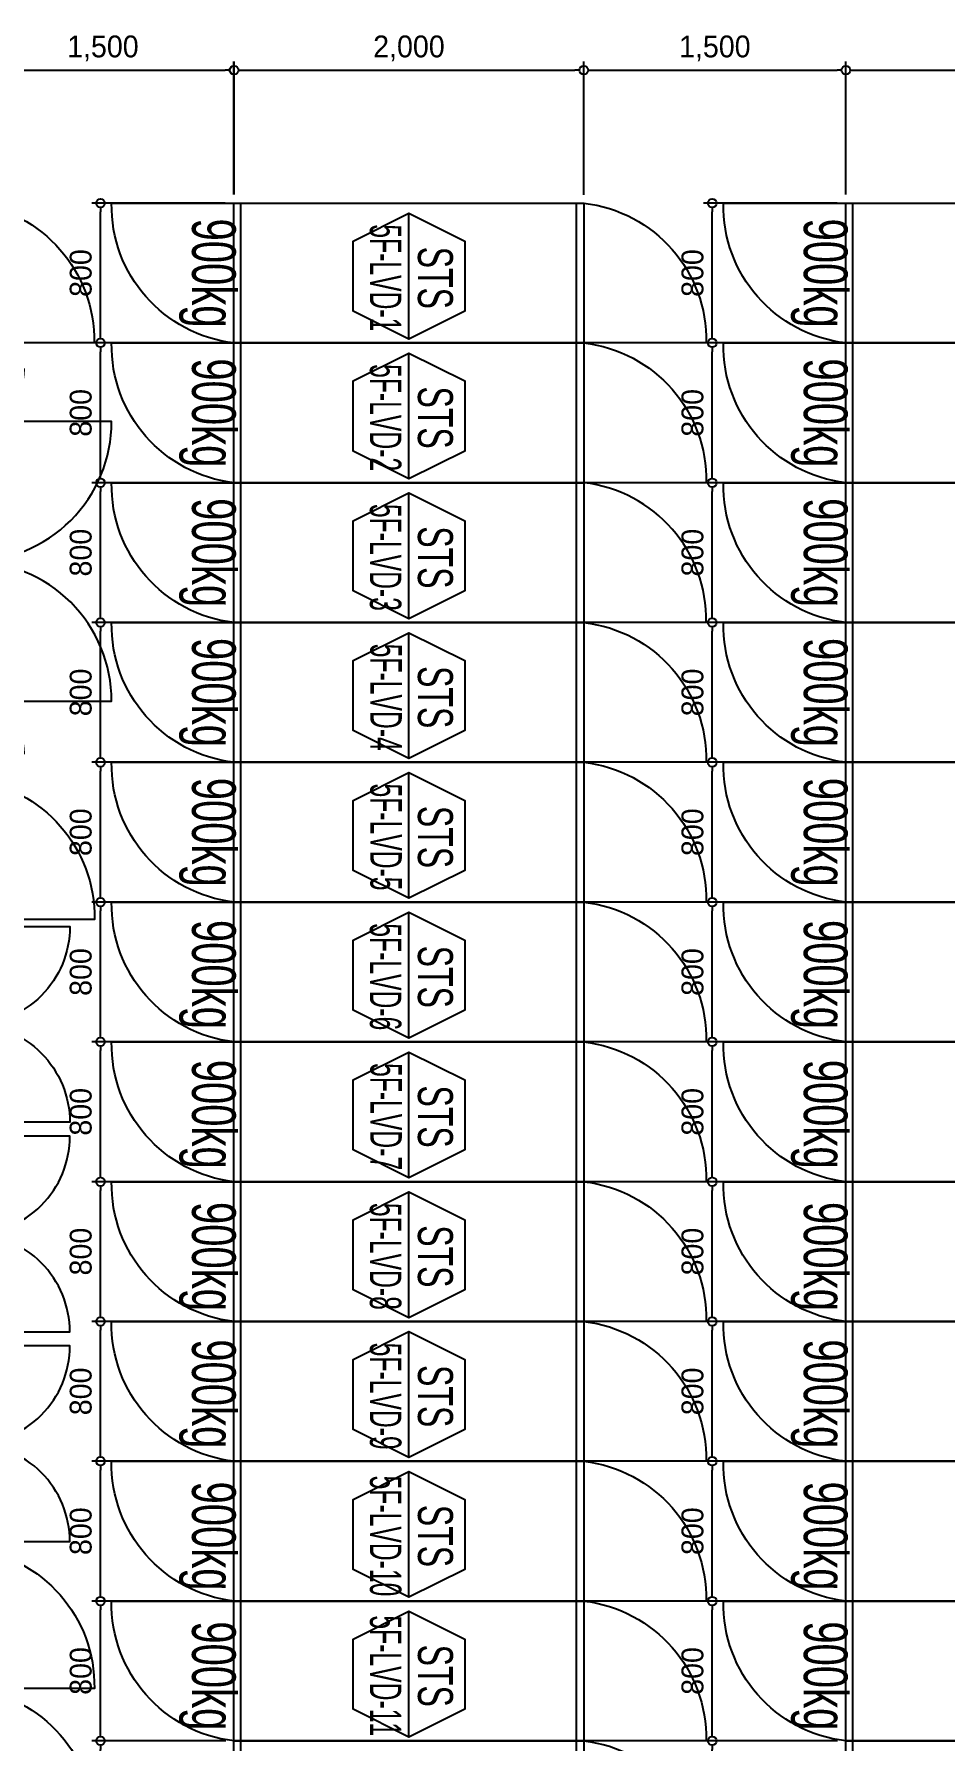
# Model space of a CAD drawing. Header units: millimetres. Extents: x 89978 to 501025, y -351975 to 837171.
# Drawn here: x 317607 to 322817, y 408050 to 417817 of the extents above; entities that cross this region are included whole.
import ezdxf
from ezdxf.enums import TextEntityAlignment as Align

# ---------------------------------------------------------------- set-up
doc = ezdxf.new("R2010")
doc.units = ezdxf.units.MM
doc.header["$LTSCALE"] = 150
doc.layers.get('Defpoints').update_dxf_attribs({"color": 150})
for name, color, linetype in [('------00 Switch Gear', 3, 'Continuous'), ('------00 Switch Gear_Number', 1, 'Continuous'), ('-----36 Dimension', 1, 'Continuous'), ('20251030_전기하중검토', 241, 'Continuous')]:
    doc.layers.add(name, color=color, linetype=linetype)
doc.styles.add('ELEC', font='')
doc.styles.get('ELEC').set_extended_font_data('Dotum')
doc.dimstyles.new('ELEC', dxfattribs={"dimscale": 100, "dimtxt": 2, "dimasz": 1, "dimexe": 2, "dimexo": 1, "dimgap": 1, "dimtad": 1, "dimdec": 0, "dimrnd": 0.25, "dimzin": 9, "dimdsep": 32, "dimlunit": 6, "dimtxsty": 'ELEC', "dimblk": 'Z_DOT', "dimcen": 3, "dimclrd": 7, "dimclre": 7, "dimclrt": 3, "dimadec": 0, "dimazin": 0, "dimtfac": 1, "dimtdec": 0, "dimtix": 1, "dimtmove": 2, "dimatfit": 1, "dimfxl": 1, "dimarcsym": 0})

# ---------------------------------------------------------------- blocks, each defined once
blk = doc.blocks.new('_DOTBLANK')
at = {"color": 0, "linetype": 'ByBlock'}
blk.add_line((-0.5, 0), (-1, 0), dxfattribs=at)
blk.add_circle((0, 0), 0.5, dxfattribs=at)
blk = doc.blocks.new('*D173')
at = {"layer": '-----36 Dimension', "color": 0, "lineweight": -2, "transparency": 16777216}
for p, q in [((317250, 416900, 0), (317250, 417660.6, 0)), ((318750, 416900, 0), (318750, 417660.6, 0)), ((317300, 417610.6, 0), (318700, 417610.6, 0))]:
    blk.add_line(p, q, dxfattribs=at)
at = {"layer": 'Defpoints', "color": 0, "transparency": 16777216}
for p in [(318750, 417610.6, 0), (317250, 416850, 0), (318750, 416850)]:
    blk.add_point(p, dxfattribs=at)
at = {"layer": '-----36 Dimension', "color": 0, "lineweight": -2, "transparency": 16777216, "xscale": 50, "yscale": 50, "zscale": 50, "rotation": 180}
blk.add_blockref('_DOTBLANK', (317250, 417610.6, 0), dxfattribs=at)
at = {"layer": '-----36 Dimension', "color": 0, "lineweight": -2, "transparency": 16777216, "xscale": 50, "yscale": 50, "zscale": 50}
blk.add_blockref('_DOTBLANK', (318750, 417610.6, 0), dxfattribs=at)
at = {"layer": '-----36 Dimension', "color": 0, "transparency": 16777216, "insert": (318000, 417735.2, 0), "char_height": 125, "attachment_point": 5, "style": 'ELEC'}
blk.add_mtext('1,500', dxfattribs=at)
blk = doc.blocks.new('Z_DOT')
for p, q in [((0, -2), (0, 2)), ((-2, 0), (2, 0))]:
    blk.add_line(p, q)
for radius in [2.5, 1.25]:
    blk.add_circle((0, 0), radius)
blk = doc.blocks.new('*D174')
at = {"layer": '-----36 Dimension', "color": 0, "lineweight": -2, "transparency": 16777216}
for p, q in [((318751, 416900, 0), (318751, 417660.6, 0)), ((320751, 416896.8, 0), (320751, 417660.6, 0)), ((318801, 417610.6, 0), (320701, 417610.6, 0))]:
    blk.add_line(p, q, dxfattribs=at)
at = {"layer": 'Defpoints', "color": 0, "transparency": 16777216}
for p in [(320751, 417610.6, 0), (318751, 416850, 0), (320751, 416846.8, 0)]:
    blk.add_point(p, dxfattribs=at)
at = {"layer": '-----36 Dimension', "color": 0, "lineweight": -2, "transparency": 16777216, "xscale": 50, "yscale": 50, "zscale": 50, "rotation": 180}
blk.add_blockref('_DOTBLANK', (318751, 417610.6, 0), dxfattribs=at)
at = {"layer": '-----36 Dimension', "color": 0, "lineweight": -2, "transparency": 16777216, "xscale": 50, "yscale": 50, "zscale": 50}
blk.add_blockref('_DOTBLANK', (320751, 417610.6, 0), dxfattribs=at)
at = {"layer": '-----36 Dimension', "color": 0, "transparency": 16777216, "insert": (319751, 417735.2, 0), "char_height": 125, "attachment_point": 5, "style": 'ELEC'}
blk.add_mtext('2,000', dxfattribs=at)
blk = doc.blocks.new('*D176')
at = {"layer": '-----36 Dimension', "color": 0, "lineweight": -2, "transparency": 16777216}
for p, q in [((322251, 416900, 0), (322251, 417660.6, 0)), ((324251, 416896.8, 0), (324251, 417660.6, 0)), ((322301, 417610.6, 0), (324201, 417610.6, 0))]:
    blk.add_line(p, q, dxfattribs=at)
at = {"layer": 'Defpoints', "color": 0, "transparency": 16777216}
for p in [(324251, 417610.6, 0), (322251, 416850, 0), (324251, 416846.8, 0)]:
    blk.add_point(p, dxfattribs=at)
at = {"layer": '-----36 Dimension', "color": 0, "lineweight": -2, "transparency": 16777216, "xscale": 50, "yscale": 50, "zscale": 50, "rotation": 180}
blk.add_blockref('_DOTBLANK', (322251, 417610.6, 0), dxfattribs=at)
at = {"layer": '-----36 Dimension', "color": 0, "lineweight": -2, "transparency": 16777216, "xscale": 50, "yscale": 50, "zscale": 50}
blk.add_blockref('_DOTBLANK', (324251, 417610.6, 0), dxfattribs=at)
at = {"layer": '-----36 Dimension', "color": 0, "transparency": 16777216, "insert": (323251, 417735.2, 0), "char_height": 125, "attachment_point": 5, "style": 'ELEC'}
blk.add_mtext('2,000', dxfattribs=at)
blk = doc.blocks.new('*D177')
at = {"layer": '-----36 Dimension', "color": 0, "lineweight": -2, "transparency": 16777216}
for p, q in [((320751, 416900), (320751, 417660.6)), ((322251, 416900), (322251, 417660.6)), ((320801, 417610.6), (322201, 417610.6))]:
    blk.add_line(p, q, dxfattribs=at)
at = {"layer": 'Defpoints', "color": 0, "transparency": 16777216}
for p in [(322251, 417610.6), (320751, 416850), (322251, 416850)]:
    blk.add_point(p, dxfattribs=at)
at = {"layer": '-----36 Dimension', "color": 0, "lineweight": -2, "transparency": 16777216, "xscale": 50, "yscale": 50, "zscale": 50, "rotation": 180}
blk.add_blockref('_DOTBLANK', (320751, 417610.6), dxfattribs=at)
at = {"layer": '-----36 Dimension', "color": 0, "lineweight": -2, "transparency": 16777216, "xscale": 50, "yscale": 50, "zscale": 50}
blk.add_blockref('_DOTBLANK', (322251, 417610.6), dxfattribs=at)
at = {"layer": '-----36 Dimension', "color": 0, "transparency": 16777216, "insert": (321501, 417735.2), "char_height": 125, "attachment_point": 5, "style": 'ELEC'}
blk.add_mtext('1,500', dxfattribs=at)
blk = doc.blocks.new('*D37')
at = {"layer": '-----36 Dimension', "color": 0, "lineweight": -2, "transparency": 16777216}
for p, q in [((318700, 416850), (317936.3, 416850)), ((317986.3, 416100), (317986.3, 416800)), ((318702.6, 416050), (317936.3, 416050))]:
    blk.add_line(p, q, dxfattribs=at)
at = {"layer": 'Defpoints', "color": 0, "transparency": 16777216}
for p in [(317986.3, 416850), (318750, 416850, 0), (318752.6, 416050, 0)]:
    blk.add_point(p, dxfattribs=at)
at = {"layer": '-----36 Dimension', "color": 0, "lineweight": -2, "transparency": 16777216, "xscale": 50, "yscale": 50, "zscale": 50}
for p, rotation in [((317986.3, 416850), 90), ((317986.3, 416050), 270)]:
    blk.add_blockref('_DOTBLANK', p, dxfattribs=dict(at, rotation=rotation))
at = {"layer": '-----36 Dimension', "color": 0, "transparency": 16777216, "insert": (317873.7, 416450), "char_height": 125, "attachment_point": 5, "rotation": 90, "style": 'ELEC'}
blk.add_mtext('800', dxfattribs=at)
blk = doc.blocks.new('*D38')
at = {"layer": '-----36 Dimension', "color": 0, "lineweight": -2, "transparency": 16777216}
for p, q in [((318700, 416050), (317936.3, 416050)), ((317986.3, 415300), (317986.3, 416000)), ((318702.6, 415250), (317936.3, 415250))]:
    blk.add_line(p, q, dxfattribs=at)
at = {"layer": 'Defpoints', "color": 0, "transparency": 16777216}
for p in [(317986.3, 416050), (318750, 416050, 0), (318752.6, 415250, 0)]:
    blk.add_point(p, dxfattribs=at)
at = {"layer": '-----36 Dimension', "color": 0, "lineweight": -2, "transparency": 16777216, "xscale": 50, "yscale": 50, "zscale": 50}
for p, rotation in [((317986.3, 416050), 90), ((317986.3, 415250), 270)]:
    blk.add_blockref('_DOTBLANK', p, dxfattribs=dict(at, rotation=rotation))
at = {"layer": '-----36 Dimension', "color": 0, "transparency": 16777216, "insert": (317873.7, 415650), "char_height": 125, "attachment_point": 5, "rotation": 90, "style": 'ELEC'}
blk.add_mtext('800', dxfattribs=at)
blk = doc.blocks.new('*D39')
at = {"layer": '-----36 Dimension', "color": 0, "lineweight": -2, "transparency": 16777216}
for p, q in [((318700, 415250, 0), (317936.3, 415250, 0)), ((317986.3, 414500, 0), (317986.3, 415200, 0)), ((318702.6, 414450, 0), (317936.3, 414450, 0))]:
    blk.add_line(p, q, dxfattribs=at)
at = {"layer": 'Defpoints', "color": 0, "transparency": 16777216}
for p in [(317986.3, 415250, 0), (318750, 415250, 0), (318752.6, 414450, 0)]:
    blk.add_point(p, dxfattribs=at)
at = {"layer": '-----36 Dimension', "color": 0, "lineweight": -2, "transparency": 16777216, "xscale": 50, "yscale": 50, "zscale": 50}
for p, rotation in [((317986.3, 415250, 0), 90), ((317986.3, 414450, 0), 270)]:
    blk.add_blockref('_DOTBLANK', p, dxfattribs=dict(at, rotation=rotation))
at = {"layer": '-----36 Dimension', "color": 0, "transparency": 16777216, "insert": (317873.7, 414850, 0), "char_height": 125, "attachment_point": 5, "rotation": 90, "style": 'ELEC'}
blk.add_mtext('800', dxfattribs=at)
blk = doc.blocks.new('*D40')
at = {"layer": '-----36 Dimension', "color": 0, "lineweight": -2, "transparency": 16777216}
for p, q in [((318700, 414450), (317936.3, 414450)), ((317986.3, 413700), (317986.3, 414400)), ((318702.6, 413650), (317936.3, 413650))]:
    blk.add_line(p, q, dxfattribs=at)
at = {"layer": 'Defpoints', "color": 0, "transparency": 16777216}
for p in [(317986.3, 414450), (318750, 414450, 0), (318752.6, 413650, 0)]:
    blk.add_point(p, dxfattribs=at)
at = {"layer": '-----36 Dimension', "color": 0, "lineweight": -2, "transparency": 16777216, "xscale": 50, "yscale": 50, "zscale": 50}
for p, rotation in [((317986.3, 414450), 90), ((317986.3, 413650), 270)]:
    blk.add_blockref('_DOTBLANK', p, dxfattribs=dict(at, rotation=rotation))
at = {"layer": '-----36 Dimension', "color": 0, "transparency": 16777216, "insert": (317873.7, 414050), "char_height": 125, "attachment_point": 5, "rotation": 90, "style": 'ELEC'}
blk.add_mtext('800', dxfattribs=at)
blk = doc.blocks.new('*D41')
at = {"layer": '-----36 Dimension', "color": 0, "lineweight": -2, "transparency": 16777216}
for p, q in [((318700, 413650, 0), (317936.3, 413650, 0)), ((317986.3, 412900, 0), (317986.3, 413600, 0)), ((318702.6, 412850, 0), (317936.3, 412850, 0))]:
    blk.add_line(p, q, dxfattribs=at)
at = {"layer": 'Defpoints', "color": 0, "transparency": 16777216}
for p in [(317986.3, 413650, 0), (318750, 413650, 0), (318752.6, 412850, 0)]:
    blk.add_point(p, dxfattribs=at)
at = {"layer": '-----36 Dimension', "color": 0, "lineweight": -2, "transparency": 16777216, "xscale": 50, "yscale": 50, "zscale": 50}
for p, rotation in [((317986.3, 413650, 0), 90), ((317986.3, 412850, 0), 270)]:
    blk.add_blockref('_DOTBLANK', p, dxfattribs=dict(at, rotation=rotation))
at = {"layer": '-----36 Dimension', "color": 0, "transparency": 16777216, "insert": (317873.7, 413250, 0), "char_height": 125, "attachment_point": 5, "rotation": 90, "style": 'ELEC'}
blk.add_mtext('800', dxfattribs=at)
blk = doc.blocks.new('*D42')
at = {"layer": '-----36 Dimension', "color": 0, "lineweight": -2, "transparency": 16777216}
for p, q in [((318700, 412850, 0), (317936.3, 412850, 0)), ((317986.3, 412100, 0), (317986.3, 412800, 0)), ((318702.6, 412050, 0), (317936.3, 412050, 0))]:
    blk.add_line(p, q, dxfattribs=at)
at = {"layer": 'Defpoints', "color": 0, "transparency": 16777216}
for p in [(317986.3, 412850, 0), (318750, 412850, 0), (318752.6, 412050, 0)]:
    blk.add_point(p, dxfattribs=at)
at = {"layer": '-----36 Dimension', "color": 0, "lineweight": -2, "transparency": 16777216, "xscale": 50, "yscale": 50, "zscale": 50}
for p, rotation in [((317986.3, 412850, 0), 90), ((317986.3, 412050, 0), 270)]:
    blk.add_blockref('_DOTBLANK', p, dxfattribs=dict(at, rotation=rotation))
at = {"layer": '-----36 Dimension', "color": 0, "transparency": 16777216, "insert": (317873.7, 412450, 0), "char_height": 125, "attachment_point": 5, "rotation": 90, "style": 'ELEC'}
blk.add_mtext('800', dxfattribs=at)
blk = doc.blocks.new('*D43')
at = {"layer": '-----36 Dimension', "color": 0, "lineweight": -2, "transparency": 16777216}
for p, q in [((318700, 412050, 0), (317936.3, 412050, 0)), ((317986.3, 411300, 0), (317986.3, 412000, 0)), ((318702.6, 411250, 0), (317936.3, 411250, 0))]:
    blk.add_line(p, q, dxfattribs=at)
at = {"layer": 'Defpoints', "color": 0, "transparency": 16777216}
for p in [(317986.3, 412050, 0), (318750, 412050, 0), (318752.6, 411250, 0)]:
    blk.add_point(p, dxfattribs=at)
at = {"layer": '-----36 Dimension', "color": 0, "lineweight": -2, "transparency": 16777216, "xscale": 50, "yscale": 50, "zscale": 50}
for p, rotation in [((317986.3, 412050, 0), 90), ((317986.3, 411250, 0), 270)]:
    blk.add_blockref('_DOTBLANK', p, dxfattribs=dict(at, rotation=rotation))
at = {"layer": '-----36 Dimension', "color": 0, "transparency": 16777216, "insert": (317873.7, 411650, 0), "char_height": 125, "attachment_point": 5, "rotation": 90, "style": 'ELEC'}
blk.add_mtext('800', dxfattribs=at)
blk = doc.blocks.new('*D44')
at = {"layer": '-----36 Dimension', "color": 0, "lineweight": -2, "transparency": 16777216}
for p, q in [((318700, 411250), (317936.3, 411250)), ((317986.3, 410500), (317986.3, 411200)), ((318702.6, 410450), (317936.3, 410450))]:
    blk.add_line(p, q, dxfattribs=at)
at = {"layer": 'Defpoints', "color": 0, "transparency": 16777216}
for p in [(317986.3, 411250), (318750, 411250, 0), (318752.6, 410450, 0)]:
    blk.add_point(p, dxfattribs=at)
at = {"layer": '-----36 Dimension', "color": 0, "lineweight": -2, "transparency": 16777216, "xscale": 50, "yscale": 50, "zscale": 50}
for p, rotation in [((317986.3, 411250), 90), ((317986.3, 410450), 270)]:
    blk.add_blockref('_DOTBLANK', p, dxfattribs=dict(at, rotation=rotation))
at = {"layer": '-----36 Dimension', "color": 0, "transparency": 16777216, "insert": (317873.7, 410850), "char_height": 125, "attachment_point": 5, "rotation": 90, "style": 'ELEC'}
blk.add_mtext('800', dxfattribs=at)
blk = doc.blocks.new('*D45')
at = {"layer": '-----36 Dimension', "color": 0, "lineweight": -2, "transparency": 16777216}
for p, q in [((318700, 410450), (317936.3, 410450)), ((317986.3, 409700), (317986.3, 410400)), ((318702.6, 409650), (317936.3, 409650))]:
    blk.add_line(p, q, dxfattribs=at)
at = {"layer": 'Defpoints', "color": 0, "transparency": 16777216}
for p in [(317986.3, 410450), (318750, 410450, 0), (318752.6, 409650, 0)]:
    blk.add_point(p, dxfattribs=at)
at = {"layer": '-----36 Dimension', "color": 0, "lineweight": -2, "transparency": 16777216, "xscale": 50, "yscale": 50, "zscale": 50}
for p, rotation in [((317986.3, 410450), 90), ((317986.3, 409650), 270)]:
    blk.add_blockref('_DOTBLANK', p, dxfattribs=dict(at, rotation=rotation))
at = {"layer": '-----36 Dimension', "color": 0, "transparency": 16777216, "insert": (317873.7, 410050), "char_height": 125, "attachment_point": 5, "rotation": 90, "style": 'ELEC'}
blk.add_mtext('800', dxfattribs=at)
blk = doc.blocks.new('*D46')
at = {"layer": '-----36 Dimension', "color": 0, "lineweight": -2, "transparency": 16777216}
for p, q in [((318700, 409650, 0), (317936.3, 409650, 0)), ((317986.3, 408900, 0), (317986.3, 409600, 0)), ((318702.6, 408850, 0), (317936.3, 408850, 0))]:
    blk.add_line(p, q, dxfattribs=at)
at = {"layer": 'Defpoints', "color": 0, "transparency": 16777216}
for p in [(317986.3, 409650, 0), (318750, 409650, 0), (318752.6, 408850, 0)]:
    blk.add_point(p, dxfattribs=at)
at = {"layer": '-----36 Dimension', "color": 0, "lineweight": -2, "transparency": 16777216, "xscale": 50, "yscale": 50, "zscale": 50}
for p, rotation in [((317986.3, 409650, 0), 90), ((317986.3, 408850, 0), 270)]:
    blk.add_blockref('_DOTBLANK', p, dxfattribs=dict(at, rotation=rotation))
at = {"layer": '-----36 Dimension', "color": 0, "transparency": 16777216, "insert": (317873.7, 409250, 0), "char_height": 125, "attachment_point": 5, "rotation": 90, "style": 'ELEC'}
blk.add_mtext('800', dxfattribs=at)
blk = doc.blocks.new('*D47')
at = {"layer": '-----36 Dimension', "color": 0, "lineweight": -2, "transparency": 16777216}
for p, q in [((318700, 408850, 0), (317936.3, 408850, 0)), ((317986.3, 408100, 0), (317986.3, 408800, 0)), ((318702.6, 408050, 0), (317936.3, 408050, 0))]:
    blk.add_line(p, q, dxfattribs=at)
at = {"layer": 'Defpoints', "color": 0, "transparency": 16777216}
for p in [(317986.3, 408850, 0), (318750, 408850, 0), (318752.6, 408050, 0)]:
    blk.add_point(p, dxfattribs=at)
at = {"layer": '-----36 Dimension', "color": 0, "lineweight": -2, "transparency": 16777216, "xscale": 50, "yscale": 50, "zscale": 50}
for p, rotation in [((317986.3, 408850, 0), 90), ((317986.3, 408050, 0), 270)]:
    blk.add_blockref('_DOTBLANK', p, dxfattribs=dict(at, rotation=rotation))
at = {"layer": '-----36 Dimension', "color": 0, "transparency": 16777216, "insert": (317873.7, 408450, 0), "char_height": 125, "attachment_point": 5, "rotation": 90, "style": 'ELEC'}
blk.add_mtext('800', dxfattribs=at)
blk = doc.blocks.new('*D48')
at = {"layer": '-----36 Dimension', "color": 0, "lineweight": -2, "transparency": 16777216}
for p, q in [((318700, 408050, 0), (317936.3, 408050, 0)), ((317986.3, 407300, 0), (317986.3, 408000, 0)), ((318702.6, 407250, 0), (317936.3, 407250, 0))]:
    blk.add_line(p, q, dxfattribs=at)
at = {"layer": 'Defpoints', "color": 0, "transparency": 16777216}
for p in [(317986.3, 408050, 0), (318750, 408050, 0), (318752.6, 407250, 0)]:
    blk.add_point(p, dxfattribs=at)
at = {"layer": '-----36 Dimension', "color": 0, "lineweight": -2, "transparency": 16777216, "xscale": 50, "yscale": 50, "zscale": 50}
for p, rotation in [((317986.3, 408050, 0), 90), ((317986.3, 407250, 0), 270)]:
    blk.add_blockref('_DOTBLANK', p, dxfattribs=dict(at, rotation=rotation))
at = {"layer": '-----36 Dimension', "color": 0, "transparency": 16777216, "insert": (317873.7, 407650, 0), "char_height": 125, "attachment_point": 5, "rotation": 90, "style": 'ELEC'}
blk.add_mtext('800', dxfattribs=at)
blk = doc.blocks.new('*D51')
at = {"layer": '-----36 Dimension', "color": 0, "lineweight": -2, "transparency": 16777216}
for p, q in [((322200, 416850), (321436.3, 416850)), ((321486.3, 416100), (321486.3, 416800)), ((322202.6, 416050), (321436.3, 416050))]:
    blk.add_line(p, q, dxfattribs=at)
at = {"layer": 'Defpoints', "color": 0, "transparency": 16777216}
for p in [(321486.3, 416850), (322250, 416850, 0), (322252.6, 416050, 0)]:
    blk.add_point(p, dxfattribs=at)
at = {"layer": '-----36 Dimension', "color": 0, "lineweight": -2, "transparency": 16777216, "xscale": 50, "yscale": 50, "zscale": 50}
for p, rotation in [((321486.3, 416850), 90), ((321486.3, 416050), 270)]:
    blk.add_blockref('_DOTBLANK', p, dxfattribs=dict(at, rotation=rotation))
at = {"layer": '-----36 Dimension', "color": 0, "transparency": 16777216, "insert": (321373.7, 416450), "char_height": 125, "attachment_point": 5, "rotation": 90, "style": 'ELEC'}
blk.add_mtext('800', dxfattribs=at)
blk = doc.blocks.new('*D52')
at = {"layer": '-----36 Dimension', "color": 0, "lineweight": -2, "transparency": 16777216}
for p, q in [((322200, 416050), (321436.3, 416050)), ((321486.3, 415300), (321486.3, 416000)), ((322202.6, 415250), (321436.3, 415250))]:
    blk.add_line(p, q, dxfattribs=at)
at = {"layer": 'Defpoints', "color": 0, "transparency": 16777216}
for p in [(321486.3, 416050), (322250, 416050, 0), (322252.6, 415250, 0)]:
    blk.add_point(p, dxfattribs=at)
at = {"layer": '-----36 Dimension', "color": 0, "lineweight": -2, "transparency": 16777216, "xscale": 50, "yscale": 50, "zscale": 50}
for p, rotation in [((321486.3, 416050), 90), ((321486.3, 415250), 270)]:
    blk.add_blockref('_DOTBLANK', p, dxfattribs=dict(at, rotation=rotation))
at = {"layer": '-----36 Dimension', "color": 0, "transparency": 16777216, "insert": (321373.7, 415650), "char_height": 125, "attachment_point": 5, "rotation": 90, "style": 'ELEC'}
blk.add_mtext('800', dxfattribs=at)
blk = doc.blocks.new('*D53')
at = {"layer": '-----36 Dimension', "color": 0, "lineweight": -2, "transparency": 16777216}
for p, q in [((322200, 415250, 0), (321436.3, 415250, 0)), ((321486.3, 414500, 0), (321486.3, 415200, 0)), ((322202.6, 414450, 0), (321436.3, 414450, 0))]:
    blk.add_line(p, q, dxfattribs=at)
at = {"layer": 'Defpoints', "color": 0, "transparency": 16777216}
for p in [(321486.3, 415250, 0), (322250, 415250, 0), (322252.6, 414450, 0)]:
    blk.add_point(p, dxfattribs=at)
at = {"layer": '-----36 Dimension', "color": 0, "lineweight": -2, "transparency": 16777216, "xscale": 50, "yscale": 50, "zscale": 50}
for p, rotation in [((321486.3, 415250, 0), 90), ((321486.3, 414450, 0), 270)]:
    blk.add_blockref('_DOTBLANK', p, dxfattribs=dict(at, rotation=rotation))
at = {"layer": '-----36 Dimension', "color": 0, "transparency": 16777216, "insert": (321373.7, 414850, 0), "char_height": 125, "attachment_point": 5, "rotation": 90, "style": 'ELEC'}
blk.add_mtext('800', dxfattribs=at)
blk = doc.blocks.new('*D54')
at = {"layer": '-----36 Dimension', "color": 0, "lineweight": -2, "transparency": 16777216}
for p, q in [((322200, 414450, 0), (321436.3, 414450, 0)), ((321486.3, 413700, 0), (321486.3, 414400, 0)), ((322202.6, 413650, 0), (321436.3, 413650, 0))]:
    blk.add_line(p, q, dxfattribs=at)
at = {"layer": 'Defpoints', "color": 0, "transparency": 16777216}
for p in [(321486.3, 414450, 0), (322250, 414450, 0), (322252.6, 413650, 0)]:
    blk.add_point(p, dxfattribs=at)
at = {"layer": '-----36 Dimension', "color": 0, "lineweight": -2, "transparency": 16777216, "xscale": 50, "yscale": 50, "zscale": 50}
for p, rotation in [((321486.3, 414450, 0), 90), ((321486.3, 413650, 0), 270)]:
    blk.add_blockref('_DOTBLANK', p, dxfattribs=dict(at, rotation=rotation))
at = {"layer": '-----36 Dimension', "color": 0, "transparency": 16777216, "insert": (321373.7, 414050, 0), "char_height": 125, "attachment_point": 5, "rotation": 90, "style": 'ELEC'}
blk.add_mtext('800', dxfattribs=at)
blk = doc.blocks.new('*D55')
at = {"layer": '-----36 Dimension', "color": 0, "lineweight": -2, "transparency": 16777216}
for p, q in [((322200, 413650, 0), (321436.3, 413650, 0)), ((321486.3, 412900, 0), (321486.3, 413600, 0)), ((322202.6, 412850, 0), (321436.3, 412850, 0))]:
    blk.add_line(p, q, dxfattribs=at)
at = {"layer": 'Defpoints', "color": 0, "transparency": 16777216}
for p in [(321486.3, 413650, 0), (322250, 413650, 0), (322252.6, 412850, 0)]:
    blk.add_point(p, dxfattribs=at)
at = {"layer": '-----36 Dimension', "color": 0, "lineweight": -2, "transparency": 16777216, "xscale": 50, "yscale": 50, "zscale": 50}
for p, rotation in [((321486.3, 413650, 0), 90), ((321486.3, 412850, 0), 270)]:
    blk.add_blockref('_DOTBLANK', p, dxfattribs=dict(at, rotation=rotation))
at = {"layer": '-----36 Dimension', "color": 0, "transparency": 16777216, "insert": (321373.7, 413250, 0), "char_height": 125, "attachment_point": 5, "rotation": 90, "style": 'ELEC'}
blk.add_mtext('800', dxfattribs=at)
blk = doc.blocks.new('*D56')
at = {"layer": '-----36 Dimension', "color": 0, "lineweight": -2, "transparency": 16777216}
for p, q in [((322200, 412850, 0), (321436.3, 412850, 0)), ((321486.3, 412100, 0), (321486.3, 412800, 0)), ((322202.6, 412050, 0), (321436.3, 412050, 0))]:
    blk.add_line(p, q, dxfattribs=at)
at = {"layer": 'Defpoints', "color": 0, "transparency": 16777216}
for p in [(321486.3, 412850, 0), (322250, 412850, 0), (322252.6, 412050, 0)]:
    blk.add_point(p, dxfattribs=at)
at = {"layer": '-----36 Dimension', "color": 0, "lineweight": -2, "transparency": 16777216, "xscale": 50, "yscale": 50, "zscale": 50}
for p, rotation in [((321486.3, 412850, 0), 90), ((321486.3, 412050, 0), 270)]:
    blk.add_blockref('_DOTBLANK', p, dxfattribs=dict(at, rotation=rotation))
at = {"layer": '-----36 Dimension', "color": 0, "transparency": 16777216, "insert": (321373.7, 412450, 0), "char_height": 125, "attachment_point": 5, "rotation": 90, "style": 'ELEC'}
blk.add_mtext('800', dxfattribs=at)
blk = doc.blocks.new('*D57')
at = {"layer": '-----36 Dimension', "color": 0, "lineweight": -2, "transparency": 16777216}
for p, q in [((322200, 412050, 0), (321436.3, 412050, 0)), ((321486.3, 411300, 0), (321486.3, 412000, 0)), ((322202.6, 411250, 0), (321436.3, 411250, 0))]:
    blk.add_line(p, q, dxfattribs=at)
at = {"layer": 'Defpoints', "color": 0, "transparency": 16777216}
for p in [(321486.3, 412050, 0), (322250, 412050, 0), (322252.6, 411250, 0)]:
    blk.add_point(p, dxfattribs=at)
at = {"layer": '-----36 Dimension', "color": 0, "lineweight": -2, "transparency": 16777216, "xscale": 50, "yscale": 50, "zscale": 50}
for p, rotation in [((321486.3, 412050, 0), 90), ((321486.3, 411250, 0), 270)]:
    blk.add_blockref('_DOTBLANK', p, dxfattribs=dict(at, rotation=rotation))
at = {"layer": '-----36 Dimension', "color": 0, "transparency": 16777216, "insert": (321373.7, 411650, 0), "char_height": 125, "attachment_point": 5, "rotation": 90, "style": 'ELEC'}
blk.add_mtext('800', dxfattribs=at)
blk = doc.blocks.new('*D58')
at = {"layer": '-----36 Dimension', "color": 0, "lineweight": -2, "transparency": 16777216}
for p, q in [((322200, 411250, 0), (321436.3, 411250, 0)), ((321486.3, 410500, 0), (321486.3, 411200, 0)), ((322202.6, 410450, 0), (321436.3, 410450, 0))]:
    blk.add_line(p, q, dxfattribs=at)
at = {"layer": 'Defpoints', "color": 0, "transparency": 16777216}
for p in [(321486.3, 411250, 0), (322250, 411250, 0), (322252.6, 410450, 0)]:
    blk.add_point(p, dxfattribs=at)
at = {"layer": '-----36 Dimension', "color": 0, "lineweight": -2, "transparency": 16777216, "xscale": 50, "yscale": 50, "zscale": 50}
for p, rotation in [((321486.3, 411250, 0), 90), ((321486.3, 410450, 0), 270)]:
    blk.add_blockref('_DOTBLANK', p, dxfattribs=dict(at, rotation=rotation))
at = {"layer": '-----36 Dimension', "color": 0, "transparency": 16777216, "insert": (321373.7, 410850, 0), "char_height": 125, "attachment_point": 5, "rotation": 90, "style": 'ELEC'}
blk.add_mtext('800', dxfattribs=at)
blk = doc.blocks.new('*D59')
at = {"layer": '-----36 Dimension', "color": 0, "lineweight": -2, "transparency": 16777216}
for p, q in [((322200, 410450, 0), (321436.3, 410450, 0)), ((321486.3, 409700, 0), (321486.3, 410400, 0)), ((322202.6, 409650, 0), (321436.3, 409650, 0))]:
    blk.add_line(p, q, dxfattribs=at)
at = {"layer": 'Defpoints', "color": 0, "transparency": 16777216}
for p in [(321486.3, 410450, 0), (322250, 410450, 0), (322252.6, 409650, 0)]:
    blk.add_point(p, dxfattribs=at)
at = {"layer": '-----36 Dimension', "color": 0, "lineweight": -2, "transparency": 16777216, "xscale": 50, "yscale": 50, "zscale": 50}
for p, rotation in [((321486.3, 410450, 0), 90), ((321486.3, 409650, 0), 270)]:
    blk.add_blockref('_DOTBLANK', p, dxfattribs=dict(at, rotation=rotation))
at = {"layer": '-----36 Dimension', "color": 0, "transparency": 16777216, "insert": (321373.7, 410050, 0), "char_height": 125, "attachment_point": 5, "rotation": 90, "style": 'ELEC'}
blk.add_mtext('800', dxfattribs=at)
blk = doc.blocks.new('*D60')
at = {"layer": '-----36 Dimension', "color": 0, "lineweight": -2, "transparency": 16777216}
for p, q in [((322200, 409650, 0), (321436.3, 409650, 0)), ((321486.3, 408900, 0), (321486.3, 409600, 0)), ((322202.6, 408850, 0), (321436.3, 408850, 0))]:
    blk.add_line(p, q, dxfattribs=at)
at = {"layer": 'Defpoints', "color": 0, "transparency": 16777216}
for p in [(321486.3, 409650, 0), (322250, 409650, 0), (322252.6, 408850, 0)]:
    blk.add_point(p, dxfattribs=at)
at = {"layer": '-----36 Dimension', "color": 0, "lineweight": -2, "transparency": 16777216, "xscale": 50, "yscale": 50, "zscale": 50}
for p, rotation in [((321486.3, 409650, 0), 90), ((321486.3, 408850, 0), 270)]:
    blk.add_blockref('_DOTBLANK', p, dxfattribs=dict(at, rotation=rotation))
at = {"layer": '-----36 Dimension', "color": 0, "transparency": 16777216, "insert": (321373.7, 409250, 0), "char_height": 125, "attachment_point": 5, "rotation": 90, "style": 'ELEC'}
blk.add_mtext('800', dxfattribs=at)
blk = doc.blocks.new('*D61')
at = {"layer": '-----36 Dimension', "color": 0, "lineweight": -2, "transparency": 16777216}
for p, q in [((322200, 408850, 0), (321436.3, 408850, 0)), ((321486.3, 408100, 0), (321486.3, 408800, 0)), ((322202.6, 408050, 0), (321436.3, 408050, 0))]:
    blk.add_line(p, q, dxfattribs=at)
at = {"layer": 'Defpoints', "color": 0, "transparency": 16777216}
for p in [(321486.3, 408850, 0), (322250, 408850, 0), (322252.6, 408050, 0)]:
    blk.add_point(p, dxfattribs=at)
at = {"layer": '-----36 Dimension', "color": 0, "lineweight": -2, "transparency": 16777216, "xscale": 50, "yscale": 50, "zscale": 50}
for p, rotation in [((321486.3, 408850, 0), 90), ((321486.3, 408050, 0), 270)]:
    blk.add_blockref('_DOTBLANK', p, dxfattribs=dict(at, rotation=rotation))
at = {"layer": '-----36 Dimension', "color": 0, "transparency": 16777216, "insert": (321373.7, 408450, 0), "char_height": 125, "attachment_point": 5, "rotation": 90, "style": 'ELEC'}
blk.add_mtext('800', dxfattribs=at)
blk = doc.blocks.new('*D62')
at = {"layer": '-----36 Dimension', "color": 0, "lineweight": -2, "transparency": 16777216}
for p, q in [((322200, 408050, 0), (321436.3, 408050, 0)), ((321486.3, 407300, 0), (321486.3, 408000, 0)), ((322202.6, 407250, 0), (321436.3, 407250, 0))]:
    blk.add_line(p, q, dxfattribs=at)
at = {"layer": 'Defpoints', "color": 0, "transparency": 16777216}
for p in [(321486.3, 408050, 0), (322250, 408050, 0), (322252.6, 407250, 0)]:
    blk.add_point(p, dxfattribs=at)
at = {"layer": '-----36 Dimension', "color": 0, "lineweight": -2, "transparency": 16777216, "xscale": 50, "yscale": 50, "zscale": 50}
for p, rotation in [((321486.3, 408050, 0), 90), ((321486.3, 407250, 0), 270)]:
    blk.add_blockref('_DOTBLANK', p, dxfattribs=dict(at, rotation=rotation))
at = {"layer": '-----36 Dimension', "color": 0, "transparency": 16777216, "insert": (321373.7, 407650, 0), "char_height": 125, "attachment_point": 5, "rotation": 90, "style": 'ELEC'}
blk.add_mtext('800', dxfattribs=at)

msp = doc.modelspace()

# ---------------------------------------------------------------- linework, layer by layer
at = {"layer": '------00 Switch Gear'}
for p, q in [((318790, 416050), (318790, 416850)), ((320710, 416050), (320710, 416850)), ((322290, 416050, 0), (322290, 416850, 0)), ((318790, 415250), (318790, 416050)), ((320710, 415250), (320710, 416050)), ((322290, 415250, 0), (322290, 416050, 0)), ((318790, 414450), (318790, 415250)), ((320710, 414450), (320710, 415250)), ((322290, 414450, 0), (322290, 415250, 0)), ((318790, 413650), (318790, 414450)), ((320710, 413650), (320710, 414450)), ((322290, 413650, 0), (322290, 414450, 0)), ((318790, 412850), (318790, 413650)), ((320710, 412850), (320710, 413650)), ((322290, 412850, 0), (322290, 413650, 0)), ((318790, 412050), (318790, 412850)), ((320710, 412050), (320710, 412850)), ((322290, 412050, 0), (322290, 412850, 0)), ((318790, 411250), (318790, 412050)), ((320710, 411250), (320710, 412050)), ((322290, 411250, 0), (322290, 412050, 0)), ((318790, 410450), (318790, 411250)), ((320710, 410450), (320710, 411250)), ((322290, 410450, 0), (322290, 411250, 0)), ((318789.8, 409650), (318789.8, 410450)), ((320709.8, 409650), (320709.8, 410450)), ((322289.9, 409650, 0), (322289.9, 410450, 0)), ((318789.8, 408850), (318789.8, 409650)), ((320709.8, 408850), (320709.8, 409650)), ((322289.9, 408850, 0), (322289.9, 409650, 0)), ((318789.8, 408050), (318789.8, 408850)), ((320709.8, 408050), (320709.8, 408850)), ((322289.9, 408050, 0), (322289.9, 408850, 0)), ((318789.8, 407250), (318789.8, 408050)), ((320709.8, 407250), (320709.8, 408050)), ((322289.9, 407250, 0), (322289.9, 408050, 0))]:
    msp.add_line(p, q, dxfattribs=at)
at = {"layer": '------00 Switch Gear', "elevation": 0}
for points in [[(317250, 416850, -0.385743), (317950, 416050), (317250, 416050)], [(318750, 416050, -0.385743), (318050, 416850), (318750, 416850)], [(320752, 416850, -0.385743), (321452, 416050), (320752, 416050)], [(322250, 416050, -0.385743), (321550, 416850), (322250, 416850)], [(318750, 415250, -0.385743), (318050, 416050), (318750, 416050)], [(320752, 416050, -0.385743), (321452, 415250), (320752, 415250)], [(322250, 415250, -0.385743), (321550, 416050), (322250, 416050)], [(317250, 413700), (317550, 413700, 0.414214), (317250, 414000), (318050, 414000, 0.414214), (317250, 414800, 0.414214), (318050, 415600), (317250, 415600, 0.414214), (317550, 415900), (317250, 415900)], [(318750, 414450, -0.385743), (318050, 415250), (318750, 415250)], [(322250, 414450, -0.385743), (321550, 415250), (322250, 415250)], [(318750, 413650, -0.385743), (318050, 414450), (318750, 414450)], [(320752, 414450, -0.385743), (321452, 413650), (320752, 413650)], [(322250, 413650, -0.385743), (321550, 414450), (322250, 414450)], [(318750, 412850, -0.385743), (318050, 413650), (318750, 413650)], [(320752, 413650, -0.385743), (321452, 412850), (320752, 412850)], [(322250, 412850, -0.385743), (321550, 413650), (322250, 413650)], [(317252, 413550, -0.385743), (317952, 412750), (317252, 412750)], [(318750, 412050, -0.385743), (318050, 412850), (318750, 412850)], [(320752, 412850, -0.385743), (321452, 412050), (320752, 412050)], [(322250, 412050, -0.385743), (321550, 412850), (322250, 412850)], [(317251, 412710), (317811, 412710), (317811, 412710, -0.414214), (317251, 412150, -0.414214), (317811, 411590), (317251, 411590)], [(318750, 411250, -0.385743), (318050, 412050), (318750, 412050)], [(320752, 412050, -0.385743), (321452, 411250), (320752, 411250)], [(322250, 411250, -0.385743), (321550, 412050), (322250, 412050)], [(317251, 410390), (317811, 410390, 0.414214), (317251, 410950, 0.414214), (317811, 411510), (317811, 411510), (317251, 411510)], [(318750, 410450, -0.385743), (318050, 411250), (318750, 411250)], [(320752, 411250, -0.385743), (321452, 410450), (320752, 410450)], [(322250, 410450, -0.385743), (321550, 411250), (322250, 411250)], [(318749.8, 409650, -0.385743), (318049.8, 410450), (318749.8, 410450)], [(320751.8, 410450, -0.385743), (321451.8, 409650), (320751.8, 409650)], [(322249.9, 409650, -0.385743), (321549.9, 410450), (322249.9, 410450)], [(317251, 409190), (317811, 409190, 0.414214), (317251, 409750, 0.414214), (317811, 410310), (317811, 410310), (317251, 410310)], [(318749.8, 408850, -0.385743), (318049.8, 409650), (318749.8, 409650)], [(320751.8, 409650, -0.385743), (321451.8, 408850), (320751.8, 408850)], [(322249.9, 408850, -0.385743), (321549.9, 409650), (322249.9, 409650)], [(317251, 409150, -0.385743), (317951, 408350), (317251, 408350)], [(318749.8, 408050, -0.385743), (318049.8, 408850), (318749.8, 408850)], [(320751.8, 408850, -0.385743), (321451.8, 408050), (320751.8, 408050)], [(322249.9, 408050, -0.385743), (321549.9, 408850), (322249.9, 408850)], [(317251, 408350, -0.385743), (317951, 407550), (317251, 407550)], [(320751.8, 408050, -0.385743), (321451.8, 407250), (320751.8, 407250)]]:
    msp.add_lwpolyline(points, format="xyb", dxfattribs=at)
for points in [[(318750, 416050), (318750, 416850), (320752, 416850), (320752, 416050)], [(322250, 416050), (322250, 416850), (324252, 416850), (324252, 416050)], [(318750, 415250), (318750, 416050), (320752, 416050), (320752, 415250)], [(322250, 415250), (322250, 416050), (324252, 416050), (324252, 415250)], [(318750, 414450), (318750, 415250), (320752, 415250), (320752, 414450)], [(322250, 414450), (322250, 415250), (324252, 415250), (324252, 414450)], [(318750, 413650), (318750, 414450), (320752, 414450), (320752, 413650)], [(322250, 413650), (322250, 414450), (324252, 414450), (324252, 413650)], [(318750, 412850), (318750, 413650), (320752, 413650), (320752, 412850)], [(322250, 412850), (322250, 413650), (324252, 413650), (324252, 412850)], [(318750, 412050), (318750, 412850), (320752, 412850), (320752, 412050)], [(322250, 412050), (322250, 412850), (324252, 412850), (324252, 412050)], [(318750, 411250), (318750, 412050), (320752, 412050), (320752, 411250)], [(322250, 411250), (322250, 412050), (324252, 412050), (324252, 411250)], [(318750, 410450), (318750, 411250), (320752, 411250), (320752, 410450)], [(322250, 410450), (322250, 411250), (324252, 411250), (324252, 410450)], [(318749.8, 409650), (318749.8, 410450), (320751.8, 410450), (320751.8, 409650)], [(322249.9, 409650), (322249.9, 410450), (324251.9, 410450), (324251.9, 409650)], [(318749.8, 408850), (318749.8, 409650), (320751.8, 409650), (320751.8, 408850)], [(322249.9, 408850), (322249.9, 409650), (324251.9, 409650), (324251.9, 408850)], [(318749.8, 408050), (318749.8, 408850), (320751.8, 408850), (320751.8, 408050)], [(322249.9, 408050), (322249.9, 408850), (324251.9, 408850), (324251.9, 408050)], [(318749.8, 407250), (318749.8, 408050), (320751.8, 408050), (320751.8, 407250)], [(322249.9, 407250), (322249.9, 408050), (324251.9, 408050), (324251.9, 407250)]]:
    msp.add_lwpolyline(points, close=True, dxfattribs=at)
msp.add_lwpolyline([(321452, 414450), (320752, 414450)], dxfattribs=at)
at = {"layer": '------00 Switch Gear'}
msp.add_arc((320660.7, 414463.8), 791.5, 358.99838, 83.37348, dxfattribs=at)
at = {"layer": '------00 Switch Gear_Number', "elevation": 0}
for points in [[(319751, 416071.8), (319751, 416791.8), (320071, 416632.2), (320071, 416231.5), (319751, 416071.8), (319431, 416231.5), (319431, 416632.2), (319751, 416791.8)], [(319751, 415271.8), (319751, 415991.8), (320071, 415832.2), (320071, 415431.5), (319751, 415271.8), (319431, 415431.5), (319431, 415832.2), (319751, 415991.8)], [(319751, 414471.8), (319751, 415191.8), (320071, 415032.2), (320071, 414631.5), (319751, 414471.8), (319431, 414631.5), (319431, 415032.2), (319751, 415191.8)], [(319751, 413671.8), (319751, 414391.8), (320071, 414232.2), (320071, 413831.5), (319751, 413671.8), (319431, 413831.5), (319431, 414232.2), (319751, 414391.8)], [(319751, 412871.8), (319751, 413591.8), (320071, 413432.2), (320071, 413031.5), (319751, 412871.8), (319431, 413031.5), (319431, 413432.2), (319751, 413591.8)], [(319751, 412071.8), (319751, 412791.8), (320071, 412632.2), (320071, 412231.5), (319751, 412071.8), (319431, 412231.5), (319431, 412632.2), (319751, 412791.8)], [(319751, 411271.8), (319751, 411991.8), (320071, 411832.2), (320071, 411431.5), (319751, 411271.8), (319431, 411431.5), (319431, 411832.2), (319751, 411991.8)], [(319751, 410471.8), (319751, 411191.8), (320071, 411032.2), (320071, 410631.5), (319751, 410471.8), (319431, 410631.5), (319431, 411032.2), (319751, 411191.8)], [(319751.2, 409671.8), (319751.2, 410391.8), (320071.2, 410232.2), (320071.2, 409831.5), (319751.2, 409671.8), (319431.2, 409831.5), (319431.2, 410232.2), (319751.2, 410391.8)], [(319751.2, 408871.8), (319751.2, 409591.8), (320071.2, 409432.2), (320071.2, 409031.5), (319751.2, 408871.8), (319431.2, 409031.5), (319431.2, 409432.2), (319751.2, 409591.8)], [(319751.2, 408071.8), (319751.2, 408791.8), (320071.2, 408632.2), (320071.2, 408231.5), (319751.2, 408071.8), (319431.2, 408231.5), (319431.2, 408632.2), (319751.2, 408791.8)]]:
    msp.add_lwpolyline(points, dxfattribs=at)

# ---------------------------------------------------------------- texts
at = {"layer": '------00 Switch Gear_Number', "color": 0, "style": 'ELEC'}
for s, height, width, p in [('5F-LVD-1', 180, 0.6, (319617.6, 416422.6, 0)), ('STS', 200, 0.7, (319902.2, 416422.6, 0)), ('5F-LVD-2', 180, 0.6, (319617.6, 415622.6, 0)), ('STS', 200, 0.7, (319902.2, 415622.6, 0)), ('5F-LVD-3', 180, 0.6, (319617.6, 414822.6, 0)), ('STS', 200, 0.7, (319902.2, 414822.6, 0)), ('5F-LVD-4', 180, 0.6, (319620.5, 414022.6, 0)), ('STS', 200, 0.7, (319902.2, 414022.6, 0)), ('5F-LVD-5', 180, 0.6, (319620.5, 413222.6, 0)), ('STS', 200, 0.7, (319902.2, 413222.6, 0)), ('5F-LVD-6', 180, 0.6, (319617.6, 412422.6, 0)), ('STS', 200, 0.7, (319902.2, 412422.6, 0)), ('5F-LVD-7', 180, 0.6, (319620.5, 411622.6, 0)), ('STS', 200, 0.7, (319902.2, 411622.6, 0)), ('5F-LVD-8', 180, 0.6, (319617.6, 410822.6, 0)), ('STS', 200, 0.7, (319902.2, 410822.6, 0)), ('5F-LVD-9', 180, 0.6, (319617.8, 410022.6, 0)), ('STS', 200, 0.7, (319902.5, 410022.6, 0)), ('5F-LVD-10', 180, 0.6, (319617.8, 409222.6, 0)), ('STS', 200, 0.7, (319902.5, 409222.6, 0)), ('5F-LVD-11', 180, 0.6, (319617.8, 408422.6, 0)), ('STS', 200, 0.7, (319902.5, 408422.6, 0))]:
    msp.add_text(s, height=height, rotation=270, dxfattribs=dict(at, width=width)).set_placement(p, align=Align.MIDDLE_CENTER)
at = {"layer": '20251030_전기하중검토', "style": 'ELEC', "width": 0.7}
for p in [(318604, 416450, 0), (322104, 416450, 0), (318604, 415650, 0), (322104, 415650, 0), (318604, 414850, 0), (322104, 414850, 0), (318604, 414050, 0), (322104, 414050, 0), (318604, 413250, 0), (322104, 413250, 0), (318604, 412436.2, 0), (322104, 412436.2, 0), (318604, 411636.2, 0), (322104, 411636.2, 0), (318604, 410822.3, 0), (322104, 410822.3, 0), (318603.9, 410036.2, 0), (322104, 410036.2, 0), (318603.9, 409222.3, 0), (322104, 409222.3, 0), (318603.9, 408422.3, 0), (322104, 408422.3, 0)]:
    msp.add_text('900kg', height=250, rotation=270, dxfattribs=at).set_placement(p, align=Align.MIDDLE)

# ---------------------------------------------------------------- dimensions: what is measured, and where the dimension line sits
at = {"layer": '-----36 Dimension'}
for base, p1, p2, angle, picture, middle in [((318750, 417610.6, 0), (317250, 416850, 0), (318750, 416850), 180, '*D173', (318000, 417735.2, 0)), ((320751, 417610.6, 0), (318751, 416850, 0), (320751, 416846.8, 0), 180, '*D174', (319751, 417735.2, 0)), ((322251, 417610.6, 0), (320751, 416850, 0), (322251, 416850, 0), 180, '*D177', (321501, 417735.2, 0)), ((324251, 417610.6, 0), (322251, 416850, 0), (324251, 416846.8, 0), 180, '*D176', (323251, 417735.2, 0)), ((317986.3, 416850, 0), (318752.6, 416050, 0), (318750, 416850), 270, '*D37', (317873.7, 416450, 0)), ((321486.3, 416850, 0), (322252.6, 416050, 0), (322250, 416850, 0), 270, '*D51', (321373.7, 416450, 0)), ((317986.3, 416050), (318752.6, 415250, 0), (318750, 416050, 0), 270, '*D38', (317873.7, 415650)), ((321486.3, 416050, 0), (322252.6, 415250, 0), (322250, 416050, 0), 270, '*D52', (321373.7, 415650, 0)), ((317986.3, 415250, 0), (318752.6, 414450, 0), (318750, 415250, 0), 270, '*D39', (317873.7, 414850, 0)), ((321486.3, 415250, 0), (322252.6, 414450, 0), (322250, 415250, 0), 270, '*D53', (321373.7, 414850, 0)), ((317986.3, 414450), (318752.6, 413650, 0), (318750, 414450, 0), 270, '*D40', (317873.7, 414050)), ((321486.3, 414450, 0), (322252.6, 413650, 0), (322250, 414450, 0), 270, '*D54', (321373.7, 414050, 0)), ((317986.3, 413650, 0), (318752.6, 412850, 0), (318750, 413650, 0), 270, '*D41', (317873.7, 413250, 0)), ((321486.3, 413650, 0), (322252.6, 412850, 0), (322250, 413650, 0), 270, '*D55', (321373.7, 413250, 0)), ((317986.3, 412850, 0), (318752.6, 412050, 0), (318750, 412850, 0), 270, '*D42', (317873.7, 412450, 0)), ((321486.3, 412850, 0), (322252.6, 412050, 0), (322250, 412850, 0), 270, '*D56', (321373.7, 412450, 0)), ((317986.3, 412050, 0), (318752.6, 411250, 0), (318750, 412050, 0), 270, '*D43', (317873.7, 411650, 0)), ((321486.3, 412050, 0), (322252.6, 411250, 0), (322250, 412050, 0), 270, '*D57', (321373.7, 411650, 0)), ((317986.3, 411250), (318752.6, 410450, 0), (318750, 411250, 0), 270, '*D44', (317873.7, 410850)), ((321486.3, 411250, 0), (322252.6, 410450, 0), (322250, 411250, 0), 270, '*D58', (321373.7, 410850, 0)), ((317986.3, 410450), (318752.6, 409650, 0), (318750, 410450, 0), 270, '*D45', (317873.7, 410050)), ((321486.3, 410450, 0), (322252.6, 409650, 0), (322250, 410450, 0), 270, '*D59', (321373.7, 410050, 0)), ((317986.3, 409650, 0), (318752.6, 408850, 0), (318750, 409650, 0), 270, '*D46', (317873.7, 409250, 0)), ((321486.3, 409650, 0), (322252.6, 408850, 0), (322250, 409650, 0), 270, '*D60', (321373.7, 409250, 0)), ((317986.3, 408850, 0), (318752.6, 408050, 0), (318750, 408850, 0), 270, '*D47', (317873.7, 408450, 0)), ((321486.3, 408850, 0), (322252.6, 408050, 0), (322250, 408850, 0), 270, '*D61', (321373.7, 408450, 0)), ((317986.3, 408050, 0), (318752.6, 407250, 0), (318750, 408050, 0), 270, '*D48', (317873.7, 407650, 0)), ((321486.3, 408050, 0), (322252.6, 407250, 0), (322250, 408050, 0), 270, '*D62', (321373.7, 407650, 0))]:
    dim = msp.add_linear_dim(base=base, p1=p1, p2=p2, angle=angle, dimstyle='ELEC', override={"dimscale": 50, "dimtxt": 2.5, "dimexe": 1, "dimtad": 2, "dimtxsty": 'ELEC', "dimblk1": 'DOTBLANK', "dimblk2": 'DOTBLANK', "dimsah": 1, "dimclrd": 0, "dimclre": 0, "dimclrt": 0}, dxfattribs=at)
    dim.commit()
    dim.dimension.update_dxf_attribs({"geometry": picture, "text_midpoint": middle})

doc.saveas('drawing.dxf')
